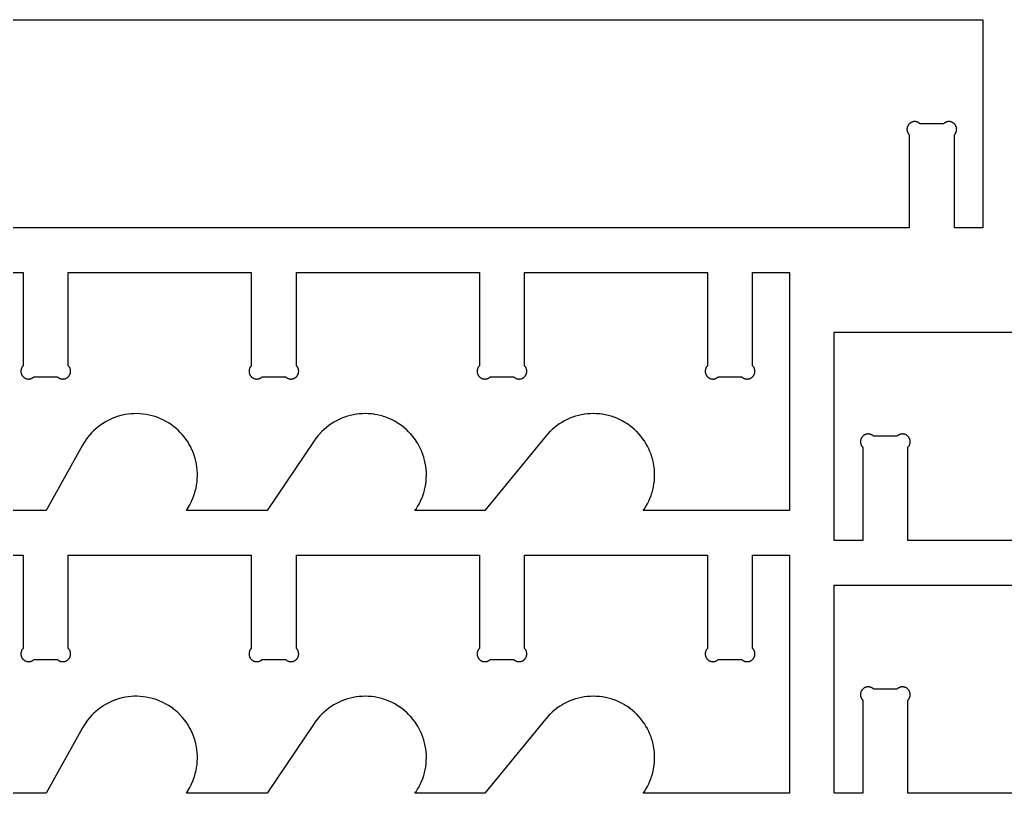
# Model space of a CAD drawing. Header units: inches. Extents: x 0 to 96, y 0 to 48.
# Drawn here: x 16.56 to 33.12, y 24.25 to 37.25 of the extents above; entities that cross this region are included whole.
import ezdxf

# ---------------------------------------------------------------- set-up
doc = ezdxf.new("R2010")
doc.units = ezdxf.units.IN
doc.header["$MEASUREMENT"] = 0
doc.layers.add('CUT_OUTSIDE', color=1, linetype='Continuous')

msp = doc.modelspace()

# ---------------------------------------------------------------- linework, layer by layer
at = {"layer": 'CUT_OUTSIDE'}
for points in [[(0.75, 37.25), (32.75, 37.25), (32.75, 33.75), (32.27, 33.75), (32.27, 35.3162), (32.2744, 35.3208), (32.2786, 35.3256), (32.2825, 35.3306), (32.2862, 35.3359), (32.2896, 35.3412), (32.2927, 35.3468), (32.2956, 35.3525), (32.2982, 35.3583), (32.3005, 35.3643), (32.3025, 35.3703), (32.3042, 35.3765), (32.3056, 35.3827), (32.3067, 35.389), (32.3075, 35.3953), (32.3079, 35.4017), (32.3081, 35.4081), (32.3079, 35.4145), (32.3075, 35.4208), (32.3067, 35.4272), (32.3056, 35.4334), (32.3042, 35.4397), (32.3025, 35.4458), (32.3005, 35.4519), (32.2982, 35.4578), (32.2956, 35.4637), (32.2927, 35.4694), (32.2896, 35.4749), (32.2862, 35.4803), (32.2825, 35.4855), (32.2786, 35.4905), (32.2744, 35.4954), (32.27, 35.5), (32.2654, 35.5044), (32.2605, 35.5086), (32.2555, 35.5125), (32.2503, 35.5162), (32.2449, 35.5196), (32.2394, 35.5227), (32.2337, 35.5256), (32.2278, 35.5282), (32.2219, 35.5305), (32.2158, 35.5325), (32.2097, 35.5342), (32.2034, 35.5356), (32.1972, 35.5367), (32.1908, 35.5375), (32.1845, 35.5379), (32.1781, 35.5381), (32.1717, 35.5379), (32.1653, 35.5375), (32.159, 35.5367), (32.1527, 35.5356), (32.1465, 35.5342), (32.1403, 35.5325), (32.1343, 35.5305), (32.1283, 35.5282), (32.1225, 35.5256), (32.1168, 35.5227), (32.1112, 35.5196), (32.1059, 35.5162), (32.1006, 35.5125), (32.0956, 35.5086), (32.0908, 35.5044), (32.0862, 35.5), (31.6948, 35.5), (31.6902, 35.5044), (31.6854, 35.5086), (31.6804, 35.5125), (31.6751, 35.5162), (31.6698, 35.5196), (31.6642, 35.5227), (31.6585, 35.5256), (31.6527, 35.5282), (31.6467, 35.5305), (31.6407, 35.5325), (31.6345, 35.5342), (31.6283, 35.5356), (31.622, 35.5367), (31.6157, 35.5375), (31.6093, 35.5379), (31.6029, 35.5381), (31.5965, 35.5379), (31.5902, 35.5375), (31.5838, 35.5367), (31.5776, 35.5356), (31.5713, 35.5342), (31.5652, 35.5325), (31.5591, 35.5305), (31.5532, 35.5282), (31.5473, 35.5256), (31.5416, 35.5227), (31.5361, 35.5196), (31.5307, 35.5162), (31.5255, 35.5125), (31.5205, 35.5086), (31.5156, 35.5044), (31.511, 35.5), (31.5066, 35.4954), (31.5024, 35.4905), (31.4985, 35.4855), (31.4948, 35.4803), (31.4914, 35.4749), (31.4883, 35.4694), (31.4854, 35.4637), (31.4828, 35.4578), (31.4805, 35.4519), (31.4785, 35.4458), (31.4768, 35.4397), (31.4754, 35.4334), (31.4743, 35.4272), (31.4735, 35.4208), (31.4731, 35.4145), (31.4729, 35.4081), (31.4731, 35.4017), (31.4735, 35.3953), (31.4743, 35.389), (31.4754, 35.3827), (31.4768, 35.3765), (31.4785, 35.3703), (31.4805, 35.3643), (31.4828, 35.3583), (31.4854, 35.3525), (31.4883, 35.3468), (31.4914, 35.3412), (31.4948, 35.3359), (31.4985, 35.3306), (31.5024, 35.3256), (31.5066, 35.3208), (31.511, 35.3162), (31.511, 33.75), (1.989, 33.75)], [(13.5462, 33), (16.6205, 33), (16.6205, 31.4338), (16.6161, 31.4292), (16.6119, 31.4244), (16.608, 31.4194), (16.6043, 31.4141), (16.6009, 31.4088), (16.5978, 31.4032), (16.5949, 31.3975), (16.5923, 31.3917), (16.59, 31.3857), (16.588, 31.3797), (16.5863, 31.3735), (16.5849, 31.3673), (16.5838, 31.361), (16.583, 31.3547), (16.5826, 31.3483), (16.5824, 31.3419), (16.5826, 31.3355), (16.583, 31.3292), (16.5838, 31.3228), (16.5849, 31.3166), (16.5863, 31.3103), (16.588, 31.3042), (16.59, 31.2981), (16.5923, 31.2922), (16.5949, 31.2863), (16.5978, 31.2806), (16.6009, 31.2751), (16.6043, 31.2697), (16.608, 31.2645), (16.6119, 31.2595), (16.6161, 31.2546), (16.6205, 31.25), (16.6251, 31.2456), (16.63, 31.2414), (16.635, 31.2375), (16.6402, 31.2338), (16.6456, 31.2304), (16.6511, 31.2273), (16.6568, 31.2244), (16.6627, 31.2218), (16.6686, 31.2195), (16.6747, 31.2175), (16.6808, 31.2158), (16.6871, 31.2144), (16.6933, 31.2133), (16.6997, 31.2125), (16.706, 31.2121), (16.7124, 31.2119), (16.7188, 31.2121), (16.7252, 31.2125), (16.7315, 31.2133), (16.7378, 31.2144), (16.744, 31.2158), (16.7502, 31.2175), (16.7562, 31.2195), (16.7622, 31.2218), (16.768, 31.2244), (16.7737, 31.2273), (16.7793, 31.2304), (16.7846, 31.2338), (16.7899, 31.2375), (16.7949, 31.2414), (16.7997, 31.2456), (16.8043, 31.25), (17.1957, 31.25), (17.2003, 31.2456), (17.2051, 31.2414), (17.2101, 31.2375), (17.2154, 31.2338), (17.2207, 31.2304), (17.2263, 31.2273), (17.232, 31.2244), (17.2378, 31.2218), (17.2438, 31.2195), (17.2498, 31.2175), (17.256, 31.2158), (17.2622, 31.2144), (17.2685, 31.2133), (17.2748, 31.2125), (17.2812, 31.2121), (17.2876, 31.2119), (17.294, 31.2121), (17.3003, 31.2125), (17.3067, 31.2133), (17.3129, 31.2144), (17.3192, 31.2158), (17.3253, 31.2175), (17.3314, 31.2195), (17.3373, 31.2218), (17.3432, 31.2244), (17.3489, 31.2273), (17.3544, 31.2304), (17.3598, 31.2338), (17.365, 31.2375), (17.37, 31.2414), (17.3749, 31.2456), (17.3795, 31.25), (17.3839, 31.2546), (17.3881, 31.2595), (17.392, 31.2645), (17.3957, 31.2697), (17.3991, 31.2751), (17.4022, 31.2806), (17.4051, 31.2863), (17.4077, 31.2922), (17.41, 31.2981), (17.412, 31.3042), (17.4137, 31.3103), (17.4151, 31.3166), (17.4162, 31.3228), (17.417, 31.3292), (17.4174, 31.3355), (17.4176, 31.3419), (17.4174, 31.3483), (17.417, 31.3547), (17.4162, 31.361), (17.4151, 31.3673), (17.4137, 31.3735), (17.412, 31.3797), (17.41, 31.3857), (17.4077, 31.3917), (17.4051, 31.3975), (17.4022, 31.4032), (17.3991, 31.4088), (17.3957, 31.4141), (17.392, 31.4194), (17.3881, 31.4244), (17.3839, 31.4292), (17.3795, 31.4338), (17.3795, 33), (20.4538, 33), (20.4538, 31.4338), (20.4494, 31.4292), (20.4453, 31.4244), (20.4413, 31.4194), (20.4377, 31.4141), (20.4343, 31.4088), (20.4311, 31.4032), (20.4282, 31.3975), (20.4257, 31.3917), (20.4234, 31.3857), (20.4214, 31.3797), (20.4197, 31.3735), (20.4183, 31.3673), (20.4172, 31.361), (20.4164, 31.3547), (20.4159, 31.3483), (20.4158, 31.3419), (20.4159, 31.3355), (20.4164, 31.3292), (20.4172, 31.3228), (20.4183, 31.3166), (20.4197, 31.3103), (20.4214, 31.3042), (20.4234, 31.2981), (20.4257, 31.2922), (20.4282, 31.2863), (20.4311, 31.2806), (20.4343, 31.2751), (20.4377, 31.2697), (20.4413, 31.2645), (20.4453, 31.2595), (20.4494, 31.2546), (20.4538, 31.25), (20.4585, 31.2456), (20.4633, 31.2414), (20.4683, 31.2375), (20.4735, 31.2338), (20.4789, 31.2304), (20.4845, 31.2273), (20.4902, 31.2244), (20.496, 31.2218), (20.502, 31.2195), (20.508, 31.2175), (20.5142, 31.2158), (20.5204, 31.2144), (20.5267, 31.2133), (20.533, 31.2125), (20.5394, 31.2121), (20.5458, 31.2119), (20.5521, 31.2121), (20.5585, 31.2125), (20.5648, 31.2133), (20.5711, 31.2144), (20.5773, 31.2158), (20.5835, 31.2175), (20.5896, 31.2195), (20.5955, 31.2218), (20.6013, 31.2244), (20.607, 31.2273), (20.6126, 31.2304), (20.618, 31.2338), (20.6232, 31.2375), (20.6282, 31.2414), (20.6331, 31.2456), (20.6377, 31.25), (21.029, 31.25), (21.0336, 31.2456), (21.0384, 31.2414), (21.0435, 31.2375), (21.0487, 31.2338), (21.0541, 31.2304), (21.0596, 31.2273), (21.0653, 31.2244), (21.0712, 31.2218), (21.0771, 31.2195), (21.0832, 31.2175), (21.0893, 31.2158), (21.0955, 31.2144), (21.1018, 31.2133), (21.1082, 31.2125), (21.1145, 31.2121), (21.1209, 31.2119), (21.1273, 31.2121), (21.1337, 31.2125), (21.14, 31.2133), (21.1463, 31.2144), (21.1525, 31.2158), (21.1586, 31.2175), (21.1647, 31.2195), (21.1707, 31.2218), (21.1765, 31.2244), (21.1822, 31.2273), (21.1877, 31.2304), (21.1931, 31.2338), (21.1984, 31.2375), (21.2034, 31.2414), (21.2082, 31.2456), (21.2128, 31.25), (21.2172, 31.2546), (21.2214, 31.2595), (21.2253, 31.2645), (21.229, 31.2697), (21.2324, 31.2751), (21.2356, 31.2806), (21.2384, 31.2863), (21.241, 31.2922), (21.2433, 31.2981), (21.2453, 31.3042), (21.247, 31.3103), (21.2484, 31.3166), (21.2495, 31.3228), (21.2503, 31.3292), (21.2508, 31.3355), (21.2509, 31.3419), (21.2508, 31.3483), (21.2503, 31.3547), (21.2495, 31.361), (21.2484, 31.3673), (21.247, 31.3735), (21.2453, 31.3797), (21.2433, 31.3857), (21.241, 31.3917), (21.2384, 31.3975), (21.2356, 31.4032), (21.2324, 31.4088), (21.229, 31.4141), (21.2253, 31.4194), (21.2214, 31.4244), (21.2172, 31.4292), (21.2128, 31.4338), (21.2128, 33), (24.2872, 33), (24.2872, 31.4338), (24.2828, 31.4292), (24.2786, 31.4244), (24.2747, 31.4194), (24.271, 31.4141), (24.2676, 31.4088), (24.2644, 31.4032), (24.2616, 31.3975), (24.259, 31.3917), (24.2567, 31.3857), (24.2547, 31.3797), (24.253, 31.3735), (24.2516, 31.3673), (24.2505, 31.361), (24.2497, 31.3547), (24.2492, 31.3483), (24.2491, 31.3419), (24.2492, 31.3355), (24.2497, 31.3292), (24.2505, 31.3228), (24.2516, 31.3166), (24.253, 31.3103), (24.2547, 31.3042), (24.2567, 31.2981), (24.259, 31.2922), (24.2616, 31.2863), (24.2644, 31.2806), (24.2676, 31.2751), (24.271, 31.2697), (24.2747, 31.2645), (24.2786, 31.2595), (24.2828, 31.2546), (24.2872, 31.25), (24.2918, 31.2456), (24.2966, 31.2414), (24.3016, 31.2375), (24.3069, 31.2338), (24.3123, 31.2304), (24.3178, 31.2273), (24.3235, 31.2244), (24.3293, 31.2218), (24.3353, 31.2195), (24.3414, 31.2175), (24.3475, 31.2158), (24.3537, 31.2144), (24.36, 31.2133), (24.3663, 31.2125), (24.3727, 31.2121), (24.3791, 31.2119), (24.3855, 31.2121), (24.3918, 31.2125), (24.3982, 31.2133), (24.4045, 31.2144), (24.4107, 31.2158), (24.4168, 31.2175), (24.4229, 31.2195), (24.4288, 31.2218), (24.4347, 31.2244), (24.4404, 31.2273), (24.4459, 31.2304), (24.4513, 31.2338), (24.4565, 31.2375), (24.4616, 31.2414), (24.4664, 31.2456), (24.471, 31.25), (24.8623, 31.25), (24.8669, 31.2456), (24.8718, 31.2414), (24.8768, 31.2375), (24.882, 31.2338), (24.8874, 31.2304), (24.893, 31.2273), (24.8987, 31.2244), (24.9045, 31.2218), (24.9104, 31.2195), (24.9165, 31.2175), (24.9227, 31.2158), (24.9289, 31.2144), (24.9352, 31.2133), (24.9415, 31.2125), (24.9479, 31.2121), (24.9542, 31.2119), (24.9606, 31.2121), (24.967, 31.2125), (24.9733, 31.2133), (24.9796, 31.2144), (24.9858, 31.2158), (24.992, 31.2175), (24.998, 31.2195), (25.004, 31.2218), (25.0098, 31.2244), (25.0155, 31.2273), (25.0211, 31.2304), (25.0265, 31.2338), (25.0317, 31.2375), (25.0367, 31.2414), (25.0415, 31.2456), (25.0462, 31.25), (25.0506, 31.2546), (25.0547, 31.2595), (25.0587, 31.2645), (25.0623, 31.2697), (25.0657, 31.2751), (25.0689, 31.2806), (25.0718, 31.2863), (25.0743, 31.2922), (25.0766, 31.2981), (25.0786, 31.3042), (25.0803, 31.3103), (25.0817, 31.3166), (25.0828, 31.3228), (25.0836, 31.3292), (25.0841, 31.3355), (25.0842, 31.3419), (25.0841, 31.3483), (25.0836, 31.3547), (25.0828, 31.361), (25.0817, 31.3673), (25.0803, 31.3735), (25.0786, 31.3797), (25.0766, 31.3857), (25.0743, 31.3917), (25.0718, 31.3975), (25.0689, 31.4032), (25.0657, 31.4088), (25.0623, 31.4141), (25.0587, 31.4194), (25.0547, 31.4244), (25.0506, 31.4292), (25.0462, 31.4338), (25.0462, 33), (28.1205, 33), (28.1205, 31.4338), (28.1161, 31.4292), (28.1119, 31.4244), (28.108, 31.4194), (28.1043, 31.4141), (28.1009, 31.4088), (28.0978, 31.4032), (28.0949, 31.3975), (28.0923, 31.3917), (28.09, 31.3857), (28.088, 31.3797), (28.0863, 31.3735), (28.0849, 31.3673), (28.0838, 31.361), (28.083, 31.3547), (28.0826, 31.3483), (28.0824, 31.3419), (28.0826, 31.3355), (28.083, 31.3292), (28.0838, 31.3228), (28.0849, 31.3166), (28.0863, 31.3103), (28.088, 31.3042), (28.09, 31.2981), (28.0923, 31.2922), (28.0949, 31.2863), (28.0978, 31.2806), (28.1009, 31.2751), (28.1043, 31.2697), (28.108, 31.2645), (28.1119, 31.2595), (28.1161, 31.2546), (28.1205, 31.25), (28.1251, 31.2456), (28.13, 31.2414), (28.135, 31.2375), (28.1402, 31.2338), (28.1456, 31.2304), (28.1511, 31.2273), (28.1568, 31.2244), (28.1627, 31.2218), (28.1686, 31.2195), (28.1747, 31.2175), (28.1808, 31.2158), (28.1871, 31.2144), (28.1933, 31.2133), (28.1997, 31.2125), (28.206, 31.2121), (28.2124, 31.2119), (28.2188, 31.2121), (28.2252, 31.2125), (28.2315, 31.2133), (28.2378, 31.2144), (28.244, 31.2158), (28.2502, 31.2175), (28.2562, 31.2195), (28.2622, 31.2218), (28.268, 31.2244), (28.2737, 31.2273), (28.2793, 31.2304), (28.2846, 31.2338), (28.2899, 31.2375), (28.2949, 31.2414), (28.2997, 31.2456), (28.3043, 31.25), (28.6957, 31.25), (28.7003, 31.2456), (28.7051, 31.2414), (28.7101, 31.2375), (28.7154, 31.2338), (28.7207, 31.2304), (28.7263, 31.2273), (28.732, 31.2244), (28.7378, 31.2218), (28.7438, 31.2195), (28.7498, 31.2175), (28.756, 31.2158), (28.7622, 31.2144), (28.7685, 31.2133), (28.7748, 31.2125), (28.7812, 31.2121), (28.7876, 31.2119), (28.794, 31.2121), (28.8003, 31.2125), (28.8067, 31.2133), (28.8129, 31.2144), (28.8192, 31.2158), (28.8253, 31.2175), (28.8314, 31.2195), (28.8373, 31.2218), (28.8432, 31.2244), (28.8489, 31.2273), (28.8544, 31.2304), (28.8598, 31.2338), (28.865, 31.2375), (28.87, 31.2414), (28.8749, 31.2456), (28.8795, 31.25), (28.8839, 31.2546), (28.8881, 31.2595), (28.892, 31.2645), (28.8957, 31.2697), (28.8991, 31.2751), (28.9022, 31.2806), (28.9051, 31.2863), (28.9077, 31.2922), (28.91, 31.2981), (28.912, 31.3042), (28.9137, 31.3103), (28.9151, 31.3166), (28.9162, 31.3228), (28.917, 31.3292), (28.9174, 31.3355), (28.9176, 31.3419), (28.9174, 31.3483), (28.917, 31.3547), (28.9162, 31.361), (28.9151, 31.3673), (28.9137, 31.3735), (28.912, 31.3797), (28.91, 31.3857), (28.9077, 31.3917), (28.9051, 31.3975), (28.9022, 31.4032), (28.8991, 31.4088), (28.8957, 31.4141), (28.892, 31.4194), (28.8881, 31.4244), (28.8839, 31.4292), (28.8795, 31.4338), (28.8795, 33), (29.5, 33), (29.5, 29), (27.0393, 29), (27.0584, 29.0271), (27.0592, 29.0283), (27.0855, 29.0698), (27.0862, 29.071), (27.1104, 29.1138), (27.1111, 29.1151), (27.1332, 29.1589), (27.1338, 29.1602), (27.1537, 29.2051), (27.1543, 29.2065), (27.1719, 29.2522), (27.1724, 29.2536), (27.1878, 29.3002), (27.1883, 29.3016), (27.2014, 29.3489), (27.2017, 29.3504), (27.2125, 29.3983), (27.2128, 29.3997), (27.2211, 29.4481), (27.2214, 29.4495), (27.2274, 29.4982), (27.2275, 29.4997), (27.2311, 29.5487), (27.2312, 29.5501), (27.2324, 29.5992), (27.2324, 29.6007), (27.2312, 29.6497), (27.2311, 29.6512), (27.2275, 29.7002), (27.2274, 29.7016), (27.2214, 29.7503), (27.2212, 29.7518), (27.2128, 29.8001), (27.2125, 29.8016), (27.2017, 29.8495), (27.2014, 29.8509), (27.1883, 29.8982), (27.1879, 29.8996), (27.1725, 29.9462), (27.172, 29.9476), (27.1543, 29.9934), (27.1538, 29.9948), (27.1339, 30.0396), (27.1332, 30.041), (27.1112, 30.0848), (27.1105, 30.0861), (27.0863, 30.1288), (27.0855, 30.1301), (27.0593, 30.1716), (27.0585, 30.1728), (27.0302, 30.2129), (27.0293, 30.2141), (26.9991, 30.2528), (26.9982, 30.2539), (26.9661, 30.2911), (26.9652, 30.2922), (26.9313, 30.3277), (26.9303, 30.3288), (26.8947, 30.3626), (26.8936, 30.3636), (26.8565, 30.3957), (26.8553, 30.3966), (26.8166, 30.4268), (26.8155, 30.4277), (26.7753, 30.456), (26.7741, 30.4568), (26.7326, 30.483), (26.7314, 30.4838), (26.6887, 30.508), (26.6874, 30.5087), (26.6435, 30.5308), (26.6422, 30.5314), (26.5973, 30.5513), (26.596, 30.5518), (26.5502, 30.5695), (26.5488, 30.57), (26.5022, 30.5854), (26.5008, 30.5858), (26.4535, 30.5989), (26.452, 30.5993), (26.4042, 30.61), (26.4027, 30.6103), (26.3544, 30.6187), (26.3529, 30.6189), (26.3042, 30.625), (26.3027, 30.6251), (26.2538, 30.6287), (26.2523, 30.6288), (26.2032, 30.63), (26.2018, 30.63), (26.1527, 30.6288), (26.1512, 30.6287), (26.1023, 30.6251), (26.1008, 30.625), (26.0521, 30.619), (26.0506, 30.6187), (26.0023, 30.6104), (26.0008, 30.6101), (25.9529, 30.5993), (25.9515, 30.599), (25.9042, 30.5859), (25.9028, 30.5854), (25.8562, 30.5701), (25.8548, 30.5696), (25.809, 30.5519), (25.8077, 30.5513), (25.7628, 30.5314), (25.7614, 30.5308), (25.7176, 30.5088), (25.7163, 30.5081), (25.6736, 30.4839), (25.6723, 30.4831), (25.6309, 30.4569), (25.6296, 30.456), (25.5895, 30.4278), (25.5883, 30.4269), (25.5496, 30.3967), (25.5485, 30.3958), (25.5113, 30.3637), (25.5102, 30.3627), (25.4747, 30.3289), (25.4736, 30.3278), (25.4398, 30.2923), (25.4388, 30.2912), (25.4067, 30.254), (25.4063, 30.2535), (24.3774, 29), (23.2048, 29), (23.2218, 29.0253), (23.2222, 29.0259), (23.2486, 29.0673), (23.2494, 29.0685), (23.2737, 29.1112), (23.2744, 29.1125), (23.2966, 29.1562), (23.2972, 29.1576), (23.3172, 29.2024), (23.3178, 29.2037), (23.3356, 29.2495), (23.3361, 29.2509), (23.3516, 29.2974), (23.3521, 29.2988), (23.3653, 29.3461), (23.3657, 29.3475), (23.3765, 29.3954), (23.3768, 29.3968), (23.3854, 29.4452), (23.3856, 29.4466), (23.3917, 29.4953), (23.3919, 29.4968), (23.3956, 29.5457), (23.3957, 29.5472), (23.3971, 29.5963), (23.3971, 29.5977), (23.396, 29.6468), (23.3959, 29.6483), (23.3925, 29.6972), (23.3923, 29.6987), (23.3865, 29.7474), (23.3863, 29.7489), (23.378, 29.7973), (23.3777, 29.7987), (23.3671, 29.8466), (23.3668, 29.8481), (23.3538, 29.8954), (23.3534, 29.8968), (23.3381, 29.9435), (23.3376, 29.9448), (23.3201, 29.9907), (23.3195, 29.9921), (23.2998, 30.037), (23.2992, 30.0383), (23.2772, 30.0822), (23.2765, 30.0835), (23.2525, 30.1263), (23.2517, 30.1276), (23.2256, 30.1691), (23.2248, 30.1703), (23.1966, 30.2105), (23.1957, 30.2117), (23.1656, 30.2505), (23.1647, 30.2517), (23.1328, 30.2889), (23.1318, 30.29), (23.098, 30.3257), (23.097, 30.3267), (23.0616, 30.3607), (23.0605, 30.3616), (23.0234, 30.3938), (23.0223, 30.3947), (22.9837, 30.4251), (22.9825, 30.4259), (22.9424, 30.4543), (22.9412, 30.4551), (22.8998, 30.4815), (22.8986, 30.4823), (22.8559, 30.5066), (22.8546, 30.5073), (22.8108, 30.5295), (22.8095, 30.5301), (22.7647, 30.5501), (22.7633, 30.5507), (22.7176, 30.5685), (22.7162, 30.569), (22.6697, 30.5845), (22.6683, 30.585), (22.621, 30.5982), (22.6196, 30.5986), (22.5717, 30.6095), (22.5703, 30.6098), (22.5219, 30.6183), (22.5205, 30.6185), (22.4718, 30.6247), (22.4703, 30.6248), (22.4214, 30.6286), (22.4199, 30.6286), (22.3708, 30.63), (22.3694, 30.63), (22.3203, 30.6289), (22.3188, 30.6289), (22.2699, 30.6254), (22.2684, 30.6253), (22.2197, 30.6194), (22.2182, 30.6192), (22.1698, 30.6109), (22.1684, 30.6106), (22.1205, 30.6), (22.119, 30.5997), (22.0717, 30.5867), (22.0703, 30.5863), (22.0236, 30.571), (22.0222, 30.5705), (21.9764, 30.553), (21.975, 30.5525), (21.9301, 30.5327), (21.9288, 30.5321), (21.8849, 30.5101), (21.8836, 30.5094), (21.8408, 30.4854), (21.8395, 30.4846), (21.798, 30.4585), (21.7967, 30.4577), (21.7565, 30.4295), (21.7553, 30.4287), (21.7166, 30.3986), (21.7154, 30.3976), (21.6782, 30.3657), (21.6771, 30.3647), (21.6414, 30.331), (21.6404, 30.3299), (21.6064, 30.2945), (21.6054, 30.2934), (21.5733, 30.2563), (21.5723, 30.2552), (21.542, 30.2166), (21.5411, 30.2154), (21.5128, 30.1753), (21.5123, 30.1747), (20.7224, 29), (19.3638, 29), (19.4187, 29.0983), (19.419, 29.0989), (19.4419, 29.1424), (19.4425, 29.1437), (19.4632, 29.1882), (19.4638, 29.1896), (19.4823, 29.235), (19.4828, 29.2364), (19.499, 29.2827), (19.4995, 29.2841), (19.5134, 29.3312), (19.5138, 29.3326), (19.5254, 29.3803), (19.5257, 29.3817), (19.535, 29.43), (19.5352, 29.4314), (19.5421, 29.48), (19.5423, 29.4815), (19.5467, 29.5303), (19.5468, 29.5318), (19.5489, 29.5808), (19.5489, 29.5823), (19.5486, 29.6314), (19.5486, 29.6329), (19.5458, 29.6819), (19.5457, 29.6833), (19.5406, 29.7322), (19.5404, 29.7336), (19.5329, 29.7821), (19.5326, 29.7836), (19.5227, 29.8316), (19.5224, 29.8331), (19.5101, 29.8806), (19.5097, 29.882), (19.4952, 29.9289), (19.4947, 29.9303), (19.4779, 29.9764), (19.4773, 29.9778), (19.4582, 30.023), (19.4576, 30.0243), (19.4364, 30.0686), (19.4357, 30.0699), (19.4123, 30.113), (19.4115, 30.1143), (19.386, 30.1562), (19.3852, 30.1574), (19.3577, 30.1981), (19.3568, 30.1993), (19.3273, 30.2385), (19.3264, 30.2397), (19.295, 30.2774), (19.294, 30.2785), (19.2608, 30.3146), (19.2598, 30.3157), (19.2249, 30.3502), (19.2238, 30.3512), (19.1872, 30.3839), (19.1861, 30.3849), (19.148, 30.4157), (19.1468, 30.4166), (19.1072, 30.4456), (19.106, 30.4465), (19.065, 30.4735), (19.0637, 30.4742), (19.0215, 30.4992), (19.0202, 30.4999), (18.9767, 30.5228), (18.9754, 30.5234), (18.9309, 30.5441), (18.9295, 30.5447), (18.8841, 30.5632), (18.8827, 30.5637), (18.8364, 30.5799), (18.835, 30.5804), (18.7879, 30.5943), (18.7865, 30.5947), (18.7388, 30.6063), (18.7374, 30.6066), (18.6892, 30.6159), (18.6877, 30.6161), (18.6391, 30.623), (18.6376, 30.6231), (18.5888, 30.6276), (18.5873, 30.6277), (18.5383, 30.6298), (18.5368, 30.6298), (18.4877, 30.6295), (18.4862, 30.6295), (18.4372, 30.6267), (18.4358, 30.6266), (18.3869, 30.6215), (18.3855, 30.6213), (18.337, 30.6138), (18.3355, 30.6135), (18.2875, 30.6036), (18.286, 30.6033), (18.2385, 30.591), (18.2371, 30.5906), (18.1902, 30.5761), (18.1888, 30.5756), (18.1427, 30.5588), (18.1413, 30.5582), (18.0961, 30.5391), (18.0948, 30.5385), (18.0505, 30.5172), (18.0492, 30.5166), (18.0061, 30.4931), (18.0048, 30.4924), (17.9629, 30.4669), (17.9617, 30.4661), (17.921, 30.4386), (17.9198, 30.4377), (17.8806, 30.4082), (17.8795, 30.4073), (17.8417, 30.3759), (17.8406, 30.3749), (17.8045, 30.3417), (17.8034, 30.3407), (17.7689, 30.3058), (17.7679, 30.3047), (17.7352, 30.2681), (17.7342, 30.267), (17.7034, 30.2288), (17.7025, 30.2277), (17.6735, 30.1881), (17.6727, 30.1868), (17.6457, 30.1459), (17.6449, 30.1446), (17.6199, 30.1023), (17.6196, 30.1017), (17.0051, 29), (4.5, 29)], [(61.011, 28.5), (31.489, 28.5), (31.489, 30.0662), (31.4934, 30.0708), (31.4976, 30.0756), (31.5015, 30.0806), (31.5052, 30.0859), (31.5086, 30.0912), (31.5117, 30.0968), (31.5146, 30.1025), (31.5172, 30.1083), (31.5195, 30.1143), (31.5215, 30.1203), (31.5232, 30.1265), (31.5246, 30.1327), (31.5257, 30.139), (31.5265, 30.1453), (31.5269, 30.1517), (31.5271, 30.1581), (31.5269, 30.1645), (31.5265, 30.1708), (31.5257, 30.1772), (31.5246, 30.1834), (31.5232, 30.1897), (31.5215, 30.1958), (31.5195, 30.2019), (31.5172, 30.2078), (31.5146, 30.2137), (31.5117, 30.2194), (31.5086, 30.2249), (31.5052, 30.2303), (31.5015, 30.2355), (31.4976, 30.2405), (31.4934, 30.2454), (31.489, 30.25), (31.4844, 30.2544), (31.4795, 30.2586), (31.4745, 30.2625), (31.4693, 30.2662), (31.4639, 30.2696), (31.4584, 30.2727), (31.4527, 30.2756), (31.4468, 30.2782), (31.4409, 30.2805), (31.4348, 30.2825), (31.4287, 30.2842), (31.4224, 30.2856), (31.4162, 30.2867), (31.4098, 30.2875), (31.4035, 30.2879), (31.3971, 30.2881), (31.3907, 30.2879), (31.3843, 30.2875), (31.378, 30.2867), (31.3717, 30.2856), (31.3655, 30.2842), (31.3593, 30.2825), (31.3533, 30.2805), (31.3473, 30.2782), (31.3415, 30.2756), (31.3358, 30.2727), (31.3302, 30.2696), (31.3249, 30.2662), (31.3196, 30.2625), (31.3146, 30.2586), (31.3098, 30.2544), (31.3052, 30.25), (30.9138, 30.25), (30.9092, 30.2544), (30.9044, 30.2586), (30.8994, 30.2625), (30.8941, 30.2662), (30.8888, 30.2696), (30.8832, 30.2727), (30.8775, 30.2756), (30.8717, 30.2782), (30.8657, 30.2805), (30.8597, 30.2825), (30.8535, 30.2842), (30.8473, 30.2856), (30.841, 30.2867), (30.8347, 30.2875), (30.8283, 30.2879), (30.8219, 30.2881), (30.8155, 30.2879), (30.8092, 30.2875), (30.8028, 30.2867), (30.7966, 30.2856), (30.7903, 30.2842), (30.7842, 30.2825), (30.7781, 30.2805), (30.7722, 30.2782), (30.7663, 30.2756), (30.7606, 30.2727), (30.7551, 30.2696), (30.7497, 30.2662), (30.7445, 30.2625), (30.7395, 30.2586), (30.7346, 30.2544), (30.73, 30.25), (30.7256, 30.2454), (30.7214, 30.2405), (30.7175, 30.2355), (30.7138, 30.2303), (30.7104, 30.2249), (30.7073, 30.2194), (30.7044, 30.2137), (30.7018, 30.2078), (30.6995, 30.2019), (30.6975, 30.1958), (30.6958, 30.1897), (30.6944, 30.1834), (30.6933, 30.1772), (30.6925, 30.1708), (30.6921, 30.1645), (30.6919, 30.1581), (30.6921, 30.1517), (30.6925, 30.1453), (30.6933, 30.139), (30.6944, 30.1327), (30.6958, 30.1265), (30.6975, 30.1203), (30.6995, 30.1143), (30.7018, 30.1083), (30.7044, 30.1025), (30.7073, 30.0968), (30.7104, 30.0912), (30.7138, 30.0859), (30.7175, 30.0806), (30.7214, 30.0756), (30.7256, 30.0708), (30.73, 30.0662), (30.73, 28.5), (30.25, 28.5), (30.25, 32), (62.25, 32)], [(13.5462, 28.25), (16.6205, 28.25), (16.6205, 26.6838), (16.6161, 26.6792), (16.6119, 26.6744), (16.608, 26.6694), (16.6043, 26.6641), (16.6009, 26.6588), (16.5978, 26.6532), (16.5949, 26.6475), (16.5923, 26.6417), (16.59, 26.6357), (16.588, 26.6297), (16.5863, 26.6235), (16.5849, 26.6173), (16.5838, 26.611), (16.583, 26.6047), (16.5826, 26.5983), (16.5824, 26.5919), (16.5826, 26.5855), (16.583, 26.5792), (16.5838, 26.5728), (16.5849, 26.5666), (16.5863, 26.5603), (16.588, 26.5542), (16.59, 26.5481), (16.5923, 26.5422), (16.5949, 26.5363), (16.5978, 26.5306), (16.6009, 26.5251), (16.6043, 26.5197), (16.608, 26.5145), (16.6119, 26.5095), (16.6161, 26.5046), (16.6205, 26.5), (16.6251, 26.4956), (16.63, 26.4914), (16.635, 26.4875), (16.6402, 26.4838), (16.6456, 26.4804), (16.6511, 26.4773), (16.6568, 26.4744), (16.6627, 26.4718), (16.6686, 26.4695), (16.6747, 26.4675), (16.6808, 26.4658), (16.6871, 26.4644), (16.6933, 26.4633), (16.6997, 26.4625), (16.706, 26.4621), (16.7124, 26.4619), (16.7188, 26.4621), (16.7252, 26.4625), (16.7315, 26.4633), (16.7378, 26.4644), (16.744, 26.4658), (16.7502, 26.4675), (16.7562, 26.4695), (16.7622, 26.4718), (16.768, 26.4744), (16.7737, 26.4773), (16.7793, 26.4804), (16.7846, 26.4838), (16.7899, 26.4875), (16.7949, 26.4914), (16.7997, 26.4956), (16.8043, 26.5), (17.1957, 26.5), (17.2003, 26.4956), (17.2051, 26.4914), (17.2101, 26.4875), (17.2154, 26.4838), (17.2207, 26.4804), (17.2263, 26.4773), (17.232, 26.4744), (17.2378, 26.4718), (17.2438, 26.4695), (17.2498, 26.4675), (17.256, 26.4658), (17.2622, 26.4644), (17.2685, 26.4633), (17.2748, 26.4625), (17.2812, 26.4621), (17.2876, 26.4619), (17.294, 26.4621), (17.3003, 26.4625), (17.3067, 26.4633), (17.3129, 26.4644), (17.3192, 26.4658), (17.3253, 26.4675), (17.3314, 26.4695), (17.3373, 26.4718), (17.3432, 26.4744), (17.3489, 26.4773), (17.3544, 26.4804), (17.3598, 26.4838), (17.365, 26.4875), (17.37, 26.4914), (17.3749, 26.4956), (17.3795, 26.5), (17.3839, 26.5046), (17.3881, 26.5095), (17.392, 26.5145), (17.3957, 26.5197), (17.3991, 26.5251), (17.4022, 26.5306), (17.4051, 26.5363), (17.4077, 26.5422), (17.41, 26.5481), (17.412, 26.5542), (17.4137, 26.5603), (17.4151, 26.5666), (17.4162, 26.5728), (17.417, 26.5792), (17.4174, 26.5855), (17.4176, 26.5919), (17.4174, 26.5983), (17.417, 26.6047), (17.4162, 26.611), (17.4151, 26.6173), (17.4137, 26.6235), (17.412, 26.6297), (17.41, 26.6357), (17.4077, 26.6417), (17.4051, 26.6475), (17.4022, 26.6532), (17.3991, 26.6588), (17.3957, 26.6641), (17.392, 26.6694), (17.3881, 26.6744), (17.3839, 26.6792), (17.3795, 26.6838), (17.3795, 28.25), (20.4538, 28.25), (20.4538, 26.6838), (20.4494, 26.6792), (20.4453, 26.6744), (20.4413, 26.6694), (20.4377, 26.6641), (20.4343, 26.6588), (20.4311, 26.6532), (20.4282, 26.6475), (20.4257, 26.6417), (20.4234, 26.6357), (20.4214, 26.6297), (20.4197, 26.6235), (20.4183, 26.6173), (20.4172, 26.611), (20.4164, 26.6047), (20.4159, 26.5983), (20.4158, 26.5919), (20.4159, 26.5855), (20.4164, 26.5792), (20.4172, 26.5728), (20.4183, 26.5666), (20.4197, 26.5603), (20.4214, 26.5542), (20.4234, 26.5481), (20.4257, 26.5422), (20.4282, 26.5363), (20.4311, 26.5306), (20.4343, 26.5251), (20.4377, 26.5197), (20.4413, 26.5145), (20.4453, 26.5095), (20.4494, 26.5046), (20.4538, 26.5), (20.4585, 26.4956), (20.4633, 26.4914), (20.4683, 26.4875), (20.4735, 26.4838), (20.4789, 26.4804), (20.4845, 26.4773), (20.4902, 26.4744), (20.496, 26.4718), (20.502, 26.4695), (20.508, 26.4675), (20.5142, 26.4658), (20.5204, 26.4644), (20.5267, 26.4633), (20.533, 26.4625), (20.5394, 26.4621), (20.5458, 26.4619), (20.5521, 26.4621), (20.5585, 26.4625), (20.5648, 26.4633), (20.5711, 26.4644), (20.5773, 26.4658), (20.5835, 26.4675), (20.5896, 26.4695), (20.5955, 26.4718), (20.6013, 26.4744), (20.607, 26.4773), (20.6126, 26.4804), (20.618, 26.4838), (20.6232, 26.4875), (20.6282, 26.4914), (20.6331, 26.4956), (20.6377, 26.5), (21.029, 26.5), (21.0336, 26.4956), (21.0384, 26.4914), (21.0435, 26.4875), (21.0487, 26.4838), (21.0541, 26.4804), (21.0596, 26.4773), (21.0653, 26.4744), (21.0712, 26.4718), (21.0771, 26.4695), (21.0832, 26.4675), (21.0893, 26.4658), (21.0955, 26.4644), (21.1018, 26.4633), (21.1082, 26.4625), (21.1145, 26.4621), (21.1209, 26.4619), (21.1273, 26.4621), (21.1337, 26.4625), (21.14, 26.4633), (21.1463, 26.4644), (21.1525, 26.4658), (21.1586, 26.4675), (21.1647, 26.4695), (21.1707, 26.4718), (21.1765, 26.4744), (21.1822, 26.4773), (21.1877, 26.4804), (21.1931, 26.4838), (21.1984, 26.4875), (21.2034, 26.4914), (21.2082, 26.4956), (21.2128, 26.5), (21.2172, 26.5046), (21.2214, 26.5095), (21.2253, 26.5145), (21.229, 26.5197), (21.2324, 26.5251), (21.2356, 26.5306), (21.2384, 26.5363), (21.241, 26.5422), (21.2433, 26.5481), (21.2453, 26.5542), (21.247, 26.5603), (21.2484, 26.5666), (21.2495, 26.5728), (21.2503, 26.5792), (21.2508, 26.5855), (21.2509, 26.5919), (21.2508, 26.5983), (21.2503, 26.6047), (21.2495, 26.611), (21.2484, 26.6173), (21.247, 26.6235), (21.2453, 26.6297), (21.2433, 26.6357), (21.241, 26.6417), (21.2384, 26.6475), (21.2356, 26.6532), (21.2324, 26.6588), (21.229, 26.6641), (21.2253, 26.6694), (21.2214, 26.6744), (21.2172, 26.6792), (21.2128, 26.6838), (21.2128, 28.25), (24.2872, 28.25), (24.2872, 26.6838), (24.2828, 26.6792), (24.2786, 26.6744), (24.2747, 26.6694), (24.271, 26.6641), (24.2676, 26.6588), (24.2644, 26.6532), (24.2616, 26.6475), (24.259, 26.6417), (24.2567, 26.6357), (24.2547, 26.6297), (24.253, 26.6235), (24.2516, 26.6173), (24.2505, 26.611), (24.2497, 26.6047), (24.2492, 26.5983), (24.2491, 26.5919), (24.2492, 26.5855), (24.2497, 26.5792), (24.2505, 26.5728), (24.2516, 26.5666), (24.253, 26.5603), (24.2547, 26.5542), (24.2567, 26.5481), (24.259, 26.5422), (24.2616, 26.5363), (24.2644, 26.5306), (24.2676, 26.5251), (24.271, 26.5197), (24.2747, 26.5145), (24.2786, 26.5095), (24.2828, 26.5046), (24.2872, 26.5), (24.2918, 26.4956), (24.2966, 26.4914), (24.3016, 26.4875), (24.3069, 26.4838), (24.3123, 26.4804), (24.3178, 26.4773), (24.3235, 26.4744), (24.3293, 26.4718), (24.3353, 26.4695), (24.3414, 26.4675), (24.3475, 26.4658), (24.3537, 26.4644), (24.36, 26.4633), (24.3663, 26.4625), (24.3727, 26.4621), (24.3791, 26.4619), (24.3855, 26.4621), (24.3918, 26.4625), (24.3982, 26.4633), (24.4045, 26.4644), (24.4107, 26.4658), (24.4168, 26.4675), (24.4229, 26.4695), (24.4288, 26.4718), (24.4347, 26.4744), (24.4404, 26.4773), (24.4459, 26.4804), (24.4513, 26.4838), (24.4565, 26.4875), (24.4616, 26.4914), (24.4664, 26.4956), (24.471, 26.5), (24.8623, 26.5), (24.8669, 26.4956), (24.8718, 26.4914), (24.8768, 26.4875), (24.882, 26.4838), (24.8874, 26.4804), (24.893, 26.4773), (24.8987, 26.4744), (24.9045, 26.4718), (24.9104, 26.4695), (24.9165, 26.4675), (24.9227, 26.4658), (24.9289, 26.4644), (24.9352, 26.4633), (24.9415, 26.4625), (24.9479, 26.4621), (24.9542, 26.4619), (24.9606, 26.4621), (24.967, 26.4625), (24.9733, 26.4633), (24.9796, 26.4644), (24.9858, 26.4658), (24.992, 26.4675), (24.998, 26.4695), (25.004, 26.4718), (25.0098, 26.4744), (25.0155, 26.4773), (25.0211, 26.4804), (25.0265, 26.4838), (25.0317, 26.4875), (25.0367, 26.4914), (25.0415, 26.4956), (25.0462, 26.5), (25.0506, 26.5046), (25.0547, 26.5095), (25.0587, 26.5145), (25.0623, 26.5197), (25.0657, 26.5251), (25.0689, 26.5306), (25.0718, 26.5363), (25.0743, 26.5422), (25.0766, 26.5481), (25.0786, 26.5542), (25.0803, 26.5603), (25.0817, 26.5666), (25.0828, 26.5728), (25.0836, 26.5792), (25.0841, 26.5855), (25.0842, 26.5919), (25.0841, 26.5983), (25.0836, 26.6047), (25.0828, 26.611), (25.0817, 26.6173), (25.0803, 26.6235), (25.0786, 26.6297), (25.0766, 26.6357), (25.0743, 26.6417), (25.0718, 26.6475), (25.0689, 26.6532), (25.0657, 26.6588), (25.0623, 26.6641), (25.0587, 26.6694), (25.0547, 26.6744), (25.0506, 26.6792), (25.0462, 26.6838), (25.0462, 28.25), (28.1205, 28.25), (28.1205, 26.6838), (28.1161, 26.6792), (28.1119, 26.6744), (28.108, 26.6694), (28.1043, 26.6641), (28.1009, 26.6588), (28.0978, 26.6532), (28.0949, 26.6475), (28.0923, 26.6417), (28.09, 26.6357), (28.088, 26.6297), (28.0863, 26.6235), (28.0849, 26.6173), (28.0838, 26.611), (28.083, 26.6047), (28.0826, 26.5983), (28.0824, 26.5919), (28.0826, 26.5855), (28.083, 26.5792), (28.0838, 26.5728), (28.0849, 26.5666), (28.0863, 26.5603), (28.088, 26.5542), (28.09, 26.5481), (28.0923, 26.5422), (28.0949, 26.5363), (28.0978, 26.5306), (28.1009, 26.5251), (28.1043, 26.5197), (28.108, 26.5145), (28.1119, 26.5095), (28.1161, 26.5046), (28.1205, 26.5), (28.1251, 26.4956), (28.13, 26.4914), (28.135, 26.4875), (28.1402, 26.4838), (28.1456, 26.4804), (28.1511, 26.4773), (28.1568, 26.4744), (28.1627, 26.4718), (28.1686, 26.4695), (28.1747, 26.4675), (28.1808, 26.4658), (28.1871, 26.4644), (28.1933, 26.4633), (28.1997, 26.4625), (28.206, 26.4621), (28.2124, 26.4619), (28.2188, 26.4621), (28.2252, 26.4625), (28.2315, 26.4633), (28.2378, 26.4644), (28.244, 26.4658), (28.2502, 26.4675), (28.2562, 26.4695), (28.2622, 26.4718), (28.268, 26.4744), (28.2737, 26.4773), (28.2793, 26.4804), (28.2846, 26.4838), (28.2899, 26.4875), (28.2949, 26.4914), (28.2997, 26.4956), (28.3043, 26.5), (28.6957, 26.5), (28.7003, 26.4956), (28.7051, 26.4914), (28.7101, 26.4875), (28.7154, 26.4838), (28.7207, 26.4804), (28.7263, 26.4773), (28.732, 26.4744), (28.7378, 26.4718), (28.7438, 26.4695), (28.7498, 26.4675), (28.756, 26.4658), (28.7622, 26.4644), (28.7685, 26.4633), (28.7748, 26.4625), (28.7812, 26.4621), (28.7876, 26.4619), (28.794, 26.4621), (28.8003, 26.4625), (28.8067, 26.4633), (28.8129, 26.4644), (28.8192, 26.4658), (28.8253, 26.4675), (28.8314, 26.4695), (28.8373, 26.4718), (28.8432, 26.4744), (28.8489, 26.4773), (28.8544, 26.4804), (28.8598, 26.4838), (28.865, 26.4875), (28.87, 26.4914), (28.8749, 26.4956), (28.8795, 26.5), (28.8839, 26.5046), (28.8881, 26.5095), (28.892, 26.5145), (28.8957, 26.5197), (28.8991, 26.5251), (28.9022, 26.5306), (28.9051, 26.5363), (28.9077, 26.5422), (28.91, 26.5481), (28.912, 26.5542), (28.9137, 26.5603), (28.9151, 26.5666), (28.9162, 26.5728), (28.917, 26.5792), (28.9174, 26.5855), (28.9176, 26.5919), (28.9174, 26.5983), (28.917, 26.6047), (28.9162, 26.611), (28.9151, 26.6173), (28.9137, 26.6235), (28.912, 26.6297), (28.91, 26.6357), (28.9077, 26.6417), (28.9051, 26.6475), (28.9022, 26.6532), (28.8991, 26.6588), (28.8957, 26.6641), (28.892, 26.6694), (28.8881, 26.6744), (28.8839, 26.6792), (28.8795, 26.6838), (28.8795, 28.25), (29.5, 28.25), (29.5, 24.25), (27.0393, 24.25), (27.0584, 24.2771), (27.0592, 24.2783), (27.0855, 24.3198), (27.0862, 24.321), (27.1104, 24.3638), (27.1111, 24.3651), (27.1332, 24.4089), (27.1338, 24.4102), (27.1537, 24.4551), (27.1543, 24.4565), (27.1719, 24.5022), (27.1724, 24.5036), (27.1878, 24.5502), (27.1883, 24.5516), (27.2014, 24.5989), (27.2017, 24.6004), (27.2125, 24.6483), (27.2128, 24.6497), (27.2211, 24.6981), (27.2214, 24.6995), (27.2274, 24.7482), (27.2275, 24.7497), (27.2311, 24.7987), (27.2312, 24.8001), (27.2324, 24.8492), (27.2324, 24.8507), (27.2312, 24.8997), (27.2311, 24.9012), (27.2275, 24.9502), (27.2274, 24.9516), (27.2214, 25.0003), (27.2212, 25.0018), (27.2128, 25.0501), (27.2125, 25.0516), (27.2017, 25.0995), (27.2014, 25.1009), (27.1883, 25.1482), (27.1879, 25.1496), (27.1725, 25.1962), (27.172, 25.1976), (27.1543, 25.2434), (27.1538, 25.2448), (27.1339, 25.2896), (27.1332, 25.291), (27.1112, 25.3348), (27.1105, 25.3361), (27.0863, 25.3788), (27.0855, 25.3801), (27.0593, 25.4216), (27.0585, 25.4228), (27.0302, 25.4629), (27.0293, 25.4641), (26.9991, 25.5028), (26.9982, 25.5039), (26.9661, 25.5411), (26.9652, 25.5422), (26.9313, 25.5777), (26.9303, 25.5788), (26.8947, 25.6126), (26.8936, 25.6136), (26.8565, 25.6457), (26.8553, 25.6466), (26.8166, 25.6768), (26.8155, 25.6777), (26.7753, 25.706), (26.7741, 25.7068), (26.7326, 25.733), (26.7314, 25.7338), (26.6887, 25.758), (26.6874, 25.7587), (26.6435, 25.7808), (26.6422, 25.7814), (26.5973, 25.8013), (26.596, 25.8018), (26.5502, 25.8195), (26.5488, 25.82), (26.5022, 25.8354), (26.5008, 25.8358), (26.4535, 25.8489), (26.452, 25.8493), (26.4042, 25.86), (26.4027, 25.8603), (26.3544, 25.8687), (26.3529, 25.8689), (26.3042, 25.875), (26.3027, 25.8751), (26.2538, 25.8787), (26.2523, 25.8788), (26.2032, 25.88), (26.2018, 25.88), (26.1527, 25.8788), (26.1512, 25.8787), (26.1023, 25.8751), (26.1008, 25.875), (26.0521, 25.869), (26.0506, 25.8687), (26.0023, 25.8604), (26.0008, 25.8601), (25.9529, 25.8493), (25.9515, 25.849), (25.9042, 25.8359), (25.9028, 25.8354), (25.8562, 25.8201), (25.8548, 25.8196), (25.809, 25.8019), (25.8077, 25.8013), (25.7628, 25.7814), (25.7614, 25.7808), (25.7176, 25.7588), (25.7163, 25.7581), (25.6736, 25.7339), (25.6723, 25.7331), (25.6309, 25.7069), (25.6296, 25.706), (25.5895, 25.6778), (25.5883, 25.6769), (25.5496, 25.6467), (25.5485, 25.6458), (25.5113, 25.6137), (25.5102, 25.6127), (25.4747, 25.5789), (25.4736, 25.5778), (25.4398, 25.5423), (25.4388, 25.5412), (25.4067, 25.504), (25.4063, 25.5035), (24.3774, 24.25), (23.2048, 24.25), (23.2218, 24.2753), (23.2222, 24.2759), (23.2486, 24.3173), (23.2494, 24.3185), (23.2737, 24.3612), (23.2744, 24.3625), (23.2966, 24.4062), (23.2972, 24.4076), (23.3172, 24.4524), (23.3178, 24.4537), (23.3356, 24.4995), (23.3361, 24.5009), (23.3516, 24.5474), (23.3521, 24.5488), (23.3653, 24.5961), (23.3657, 24.5975), (23.3765, 24.6454), (23.3768, 24.6468), (23.3854, 24.6952), (23.3856, 24.6966), (23.3917, 24.7453), (23.3919, 24.7468), (23.3956, 24.7957), (23.3957, 24.7972), (23.3971, 24.8463), (23.3971, 24.8477), (23.396, 24.8968), (23.3959, 24.8983), (23.3925, 24.9472), (23.3923, 24.9487), (23.3865, 24.9974), (23.3863, 24.9989), (23.378, 25.0473), (23.3777, 25.0487), (23.3671, 25.0966), (23.3668, 25.0981), (23.3538, 25.1454), (23.3534, 25.1468), (23.3381, 25.1935), (23.3376, 25.1948), (23.3201, 25.2407), (23.3195, 25.2421), (23.2998, 25.287), (23.2992, 25.2883), (23.2772, 25.3322), (23.2765, 25.3335), (23.2525, 25.3763), (23.2517, 25.3776), (23.2256, 25.4191), (23.2248, 25.4203), (23.1966, 25.4605), (23.1957, 25.4617), (23.1656, 25.5005), (23.1647, 25.5017), (23.1328, 25.5389), (23.1318, 25.54), (23.098, 25.5757), (23.097, 25.5767), (23.0616, 25.6107), (23.0605, 25.6116), (23.0234, 25.6438), (23.0223, 25.6447), (22.9837, 25.6751), (22.9825, 25.6759), (22.9424, 25.7043), (22.9412, 25.7051), (22.8998, 25.7315), (22.8986, 25.7323), (22.8559, 25.7566), (22.8546, 25.7573), (22.8108, 25.7795), (22.8095, 25.7801), (22.7647, 25.8001), (22.7633, 25.8007), (22.7176, 25.8185), (22.7162, 25.819), (22.6697, 25.8345), (22.6683, 25.835), (22.621, 25.8482), (22.6196, 25.8486), (22.5717, 25.8595), (22.5703, 25.8598), (22.5219, 25.8683), (22.5205, 25.8685), (22.4718, 25.8747), (22.4703, 25.8748), (22.4214, 25.8786), (22.4199, 25.8786), (22.3708, 25.88), (22.3694, 25.88), (22.3203, 25.8789), (22.3188, 25.8789), (22.2699, 25.8754), (22.2684, 25.8753), (22.2197, 25.8694), (22.2182, 25.8692), (22.1698, 25.8609), (22.1684, 25.8606), (22.1205, 25.85), (22.119, 25.8497), (22.0717, 25.8367), (22.0703, 25.8363), (22.0236, 25.821), (22.0222, 25.8205), (21.9764, 25.803), (21.975, 25.8025), (21.9301, 25.7827), (21.9288, 25.7821), (21.8849, 25.7601), (21.8836, 25.7594), (21.8408, 25.7354), (21.8395, 25.7346), (21.798, 25.7085), (21.7967, 25.7077), (21.7565, 25.6795), (21.7553, 25.6787), (21.7166, 25.6486), (21.7154, 25.6476), (21.6782, 25.6157), (21.6771, 25.6147), (21.6414, 25.581), (21.6404, 25.5799), (21.6064, 25.5445), (21.6054, 25.5434), (21.5733, 25.5063), (21.5723, 25.5052), (21.542, 25.4666), (21.5411, 25.4654), (21.5128, 25.4253), (21.5123, 25.4247), (20.7224, 24.25), (19.3638, 24.25), (19.4187, 24.3483), (19.419, 24.3489), (19.4419, 24.3924), (19.4425, 24.3937), (19.4632, 24.4382), (19.4638, 24.4396), (19.4823, 24.485), (19.4828, 24.4864), (19.499, 24.5327), (19.4995, 24.5341), (19.5134, 24.5812), (19.5138, 24.5826), (19.5254, 24.6303), (19.5257, 24.6317), (19.535, 24.68), (19.5352, 24.6814), (19.5421, 24.73), (19.5423, 24.7315), (19.5467, 24.7803), (19.5468, 24.7818), (19.5489, 24.8308), (19.5489, 24.8323), (19.5486, 24.8814), (19.5486, 24.8829), (19.5458, 24.9319), (19.5457, 24.9333), (19.5406, 24.9822), (19.5404, 24.9836), (19.5329, 25.0321), (19.5326, 25.0336), (19.5227, 25.0816), (19.5224, 25.0831), (19.5101, 25.1306), (19.5097, 25.132), (19.4952, 25.1789), (19.4947, 25.1803), (19.4779, 25.2264), (19.4773, 25.2278), (19.4582, 25.273), (19.4576, 25.2743), (19.4364, 25.3186), (19.4357, 25.3199), (19.4123, 25.363), (19.4115, 25.3643), (19.386, 25.4062), (19.3852, 25.4074), (19.3577, 25.4481), (19.3568, 25.4493), (19.3273, 25.4885), (19.3264, 25.4897), (19.295, 25.5274), (19.294, 25.5285), (19.2608, 25.5646), (19.2598, 25.5657), (19.2249, 25.6002), (19.2238, 25.6012), (19.1872, 25.6339), (19.1861, 25.6349), (19.148, 25.6657), (19.1468, 25.6666), (19.1072, 25.6956), (19.106, 25.6965), (19.065, 25.7235), (19.0637, 25.7242), (19.0215, 25.7492), (19.0202, 25.7499), (18.9767, 25.7728), (18.9754, 25.7734), (18.9309, 25.7941), (18.9295, 25.7947), (18.8841, 25.8132), (18.8827, 25.8137), (18.8364, 25.8299), (18.835, 25.8304), (18.7879, 25.8443), (18.7865, 25.8447), (18.7388, 25.8563), (18.7374, 25.8566), (18.6892, 25.8659), (18.6877, 25.8661), (18.6391, 25.873), (18.6376, 25.8731), (18.5888, 25.8776), (18.5873, 25.8777), (18.5383, 25.8798), (18.5368, 25.8798), (18.4877, 25.8795), (18.4862, 25.8795), (18.4372, 25.8767), (18.4358, 25.8766), (18.3869, 25.8715), (18.3855, 25.8713), (18.337, 25.8638), (18.3355, 25.8635), (18.2875, 25.8536), (18.286, 25.8533), (18.2385, 25.841), (18.2371, 25.8406), (18.1902, 25.8261), (18.1888, 25.8256), (18.1427, 25.8088), (18.1413, 25.8082), (18.0961, 25.7891), (18.0948, 25.7885), (18.0505, 25.7672), (18.0492, 25.7666), (18.0061, 25.7431), (18.0048, 25.7424), (17.9629, 25.7169), (17.9617, 25.7161), (17.921, 25.6886), (17.9198, 25.6877), (17.8806, 25.6582), (17.8795, 25.6573), (17.8417, 25.6259), (17.8406, 25.6249), (17.8045, 25.5917), (17.8034, 25.5907), (17.7689, 25.5558), (17.7679, 25.5547), (17.7352, 25.5181), (17.7342, 25.517), (17.7034, 25.4788), (17.7025, 25.4777), (17.6735, 25.4381), (17.6727, 25.4368), (17.6457, 25.3959), (17.6449, 25.3946), (17.6199, 25.3523), (17.6196, 25.3517), (17.0051, 24.25), (4.5, 24.25)], [(61.011, 24.25), (31.489, 24.25), (31.489, 25.8162), (31.4934, 25.8208), (31.4976, 25.8256), (31.5015, 25.8306), (31.5052, 25.8359), (31.5086, 25.8412), (31.5117, 25.8468), (31.5146, 25.8525), (31.5172, 25.8583), (31.5195, 25.8643), (31.5215, 25.8703), (31.5232, 25.8765), (31.5246, 25.8827), (31.5257, 25.889), (31.5265, 25.8953), (31.5269, 25.9017), (31.5271, 25.9081), (31.5269, 25.9145), (31.5265, 25.9208), (31.5257, 25.9272), (31.5246, 25.9334), (31.5232, 25.9397), (31.5215, 25.9458), (31.5195, 25.9519), (31.5172, 25.9578), (31.5146, 25.9637), (31.5117, 25.9694), (31.5086, 25.9749), (31.5052, 25.9803), (31.5015, 25.9855), (31.4976, 25.9905), (31.4934, 25.9954), (31.489, 26), (31.4844, 26.0044), (31.4795, 26.0086), (31.4745, 26.0125), (31.4693, 26.0162), (31.4639, 26.0196), (31.4584, 26.0227), (31.4527, 26.0256), (31.4468, 26.0282), (31.4409, 26.0305), (31.4348, 26.0325), (31.4287, 26.0342), (31.4224, 26.0356), (31.4162, 26.0367), (31.4098, 26.0375), (31.4035, 26.0379), (31.3971, 26.0381), (31.3907, 26.0379), (31.3843, 26.0375), (31.378, 26.0367), (31.3717, 26.0356), (31.3655, 26.0342), (31.3593, 26.0325), (31.3533, 26.0305), (31.3473, 26.0282), (31.3415, 26.0256), (31.3358, 26.0227), (31.3302, 26.0196), (31.3249, 26.0162), (31.3196, 26.0125), (31.3146, 26.0086), (31.3098, 26.0044), (31.3052, 26), (30.9138, 26), (30.9092, 26.0044), (30.9044, 26.0086), (30.8994, 26.0125), (30.8941, 26.0162), (30.8888, 26.0196), (30.8832, 26.0227), (30.8775, 26.0256), (30.8717, 26.0282), (30.8657, 26.0305), (30.8597, 26.0325), (30.8535, 26.0342), (30.8473, 26.0356), (30.841, 26.0367), (30.8347, 26.0375), (30.8283, 26.0379), (30.8219, 26.0381), (30.8155, 26.0379), (30.8092, 26.0375), (30.8028, 26.0367), (30.7966, 26.0356), (30.7903, 26.0342), (30.7842, 26.0325), (30.7781, 26.0305), (30.7722, 26.0282), (30.7663, 26.0256), (30.7606, 26.0227), (30.7551, 26.0196), (30.7497, 26.0162), (30.7445, 26.0125), (30.7395, 26.0086), (30.7346, 26.0044), (30.73, 26), (30.7256, 25.9954), (30.7214, 25.9905), (30.7175, 25.9855), (30.7138, 25.9803), (30.7104, 25.9749), (30.7073, 25.9694), (30.7044, 25.9637), (30.7018, 25.9578), (30.6995, 25.9519), (30.6975, 25.9458), (30.6958, 25.9397), (30.6944, 25.9334), (30.6933, 25.9272), (30.6925, 25.9208), (30.6921, 25.9145), (30.6919, 25.9081), (30.6921, 25.9017), (30.6925, 25.8953), (30.6933, 25.889), (30.6944, 25.8827), (30.6958, 25.8765), (30.6975, 25.8703), (30.6995, 25.8643), (30.7018, 25.8583), (30.7044, 25.8525), (30.7073, 25.8468), (30.7104, 25.8412), (30.7138, 25.8359), (30.7175, 25.8306), (30.7214, 25.8256), (30.7256, 25.8208), (30.73, 25.8162), (30.73, 24.25), (30.25, 24.25), (30.25, 27.75), (62.25, 27.75)]]:
    msp.add_lwpolyline(points, dxfattribs=at)

doc.saveas('drawing.dxf')
